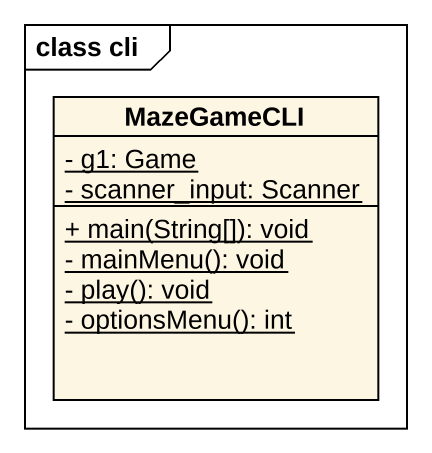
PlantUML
@startuml
mainframe class cli
hide circle
hide empty members
skinparam classAttributeIconSize 0
class MazeGameCLI {
  {static} - g1: Game
  {static} - scanner_input: Scanner
  {static} + main(String[]): void
  {static} - mainMenu(): void
  {static} - play(): void
  {static} - optionsMenu(): int
}
@enduml
